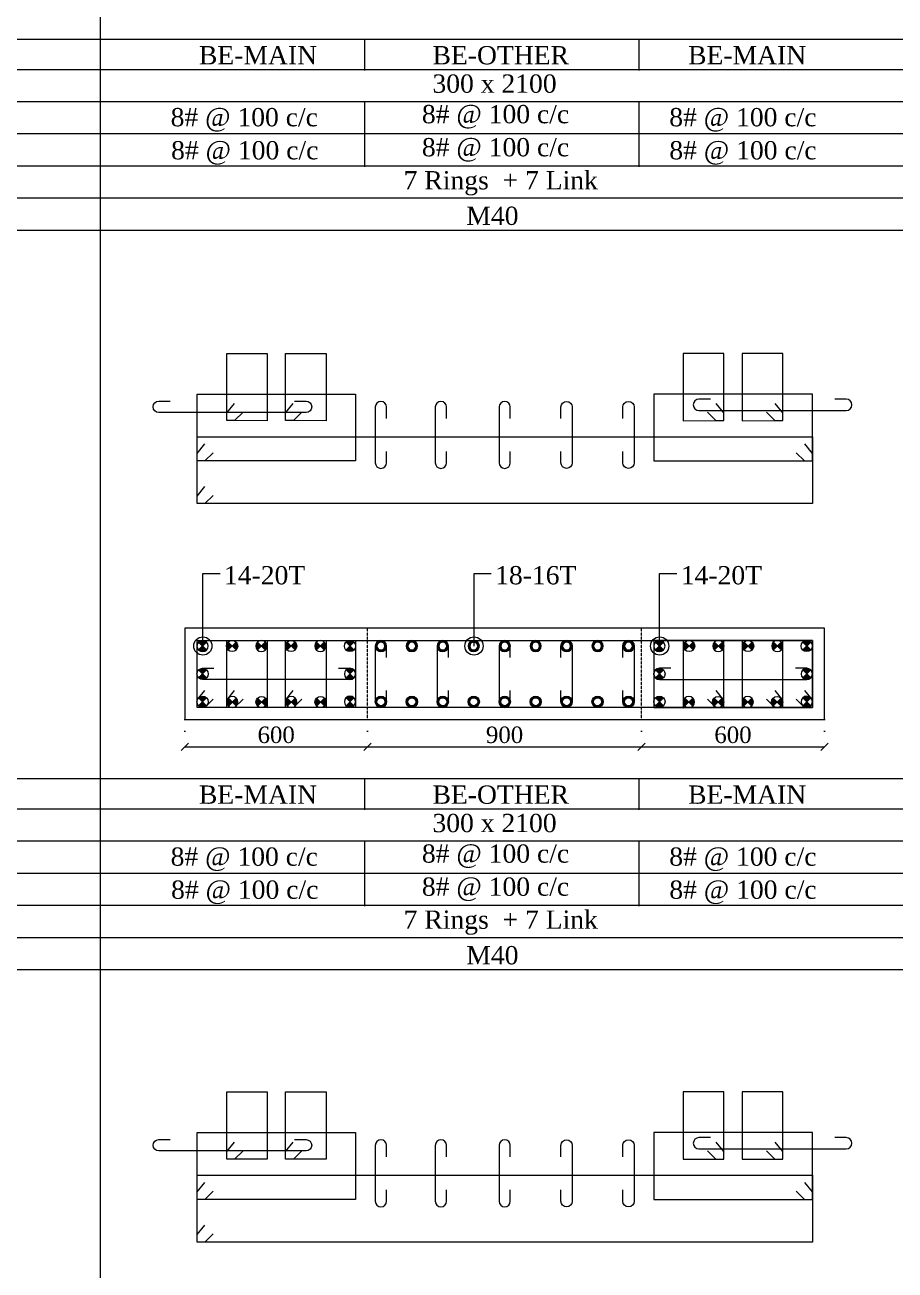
# Model space of a CAD drawing. Header units: millimetres. Extents: x 303 to 27724, y 300 to 68956.
# Drawn here: x 4978 to 7835, y 43688 to 47777 of the extents above; entities that cross this region are included whole.
import ezdxf

# ---------------------------------------------------------------- set-up
doc = ezdxf.new("R2010")
doc.units = ezdxf.units.MM
doc.linetypes.add('( Hidden )', pattern=[0.375, 0.25, -0.125])
doc.linetypes.add('DOT2', pattern=[0.125, 0, -0.125])
doc.layers.get('Defpoints').update_dxf_attribs({"lineweight": 0})
for name, color, linetype, lineweight in [('S-COL. STEEL DIA', 1, 'Continuous', 9), ('S-DIM FOOTING', 7, 'Continuous', 0), ('S-SECTION', 5, 'Continuous', 0), ('S-SECTION MARK', 7, 'Continuous', 0), ('S-SHEET', 7, 'Continuous', 0), ('S-STEEL', 1, 'Continuous', 9), ('S-STEEL-1', 1, 'Continuous', 0), ('S-STEEL-1 C.S.', 106, 'Continuous', 0), ('S-TEXT', 7, 'Continuous', 0)]:
    doc.layers.add(name, color=color, linetype=linetype, lineweight=lineweight)
doc.styles.add('AR', font='ARIALUNI.TTF', dxfattribs={"width": 0.8})
doc.styles.add('S-ROMANS', font='times.ttf')
doc.styles.add('TEXT', font='times.ttf')
doc.dimstyles.new('100', dxfattribs={"dimtxt": 180, "dimasz": 80, "dimexe": 0.18, "dimexo": 0.0625, "dimgap": 1, "dimtad": 1, "dimdec": 0, "dimzin": 0, "dimdsep": 46, "dimtxsty": 'AR', "dimblk": 'DOT', "dimcen": 0.09, "dimse1": 1, "dimse2": 1, "dimclrd": 50, "dimclrt": 256, "dimadec": 0, "dimazin": 0, "dimtfac": 1, "dimtdec": 0, "dimtix": 1, "dimtofl": 0, "dimtmove": 2, "dimatfit": 0, "dimfxl": 1, "dimtolj": 1, "dimtzin": 0, "dimlwd": -1, "dimarcsym": 0})
doc.dimstyles.new('SETU', dxfattribs={"dimtxt": 230, "dimasz": 0.2, "dimexe": 0.1, "dimexo": 0.1, "dimgap": 0.05, "dimtad": 1, "dimdec": 0, "dimzin": 0, "dimdsep": 46, "dimtxsty": 'TEXT', "dimblk": 'OBLIQUE', "dimcen": 0.09, "dimdle": 0.1, "dimclrd": 4, "dimclre": 256, "dimclrt": 256, "dimadec": 1, "dimazin": 0, "dimtfac": 1, "dimtdec": 0, "dimtix": 1, "dimtofl": 0, "dimtmove": 2, "dimatfit": 0, "dimfxl": 1, "dimtolj": 1, "dimtzin": 0, "dimlwd": -1, "dimlwe": -1, "dimarcsym": 1})

# ---------------------------------------------------------------- blocks, each defined once
blk = doc.blocks.new('_Oblique')
at = {"color": 0, "linetype": 'ByBlock', "lineweight": -2}
blk.add_line((-0.5, -0.5), (0.5, 0.5), dxfattribs=at)
blk = doc.blocks.new('*D1980')
at = {"layer": 'Defpoints', "color": 0}
for p in [(5502.6, 45496.1), (6102.6, 45496.1), (6102.6, 45406.2)]:
    blk.add_point(p, dxfattribs=at)
at = {"layer": 'S-DIM FOOTING', "linetype": 'DOT2', "ltscale": 300}
for p, q in [((5502.6, 45495.9), (5502.6, 45406.1)), ((6102.6, 45495.9), (6102.6, 45406.1))]:
    blk.add_line(p, q, dxfattribs=at)
at = {"layer": 'S-DIM FOOTING', "ltscale": 300}
blk.add_line((5502.5, 45406.2), (6102.7, 45406.2), dxfattribs=at)
at = {"layer": 'S-DIM FOOTING', "linetype": 'ByBlock', "xscale": 24, "yscale": 24, "zscale": 24, "rotation": 180}
blk.add_blockref('_Oblique', (5502.6, 45406.2), dxfattribs=at)
at = {"layer": 'S-DIM FOOTING', "linetype": 'ByBlock', "xscale": 24, "yscale": 24, "zscale": 24}
blk.add_blockref('_Oblique', (6102.6, 45406.2), dxfattribs=at)
at = {"layer": 'S-DIM FOOTING', "insert": (5802.6, 45445.7), "char_height": 54, "attachment_point": 5, "style": 'TEXT'}
blk.add_mtext('\\A1;600', dxfattribs=at)
blk = doc.blocks.new('*D1981')
at = {"layer": 'Defpoints', "color": 0}
for p in [(6102.6, 45496.1), (7002.6, 45496.1), (7002.6, 45406.2)]:
    blk.add_point(p, dxfattribs=at)
at = {"layer": 'S-DIM FOOTING', "linetype": 'DOT2', "ltscale": 300}
for p, q in [((6102.6, 45495.9), (6102.6, 45406.1)), ((7002.6, 45495.9), (7002.6, 45406.1))]:
    blk.add_line(p, q, dxfattribs=at)
at = {"layer": 'S-DIM FOOTING', "ltscale": 300}
blk.add_line((6102.5, 45406.2), (7002.7, 45406.2), dxfattribs=at)
at = {"layer": 'S-DIM FOOTING', "linetype": 'ByBlock', "xscale": 24, "yscale": 24, "zscale": 24, "rotation": 180}
blk.add_blockref('_Oblique', (6102.6, 45406.2), dxfattribs=at)
at = {"layer": 'S-DIM FOOTING', "linetype": 'ByBlock', "xscale": 24, "yscale": 24, "zscale": 24}
blk.add_blockref('_Oblique', (7002.6, 45406.2), dxfattribs=at)
at = {"layer": 'S-DIM FOOTING', "insert": (6552.6, 45445.7), "char_height": 54, "attachment_point": 5, "style": 'TEXT'}
blk.add_mtext('\\A1;900', dxfattribs=at)
blk = doc.blocks.new('*D1982')
at = {"layer": 'Defpoints', "color": 0}
for p in [(7002.6, 45496.1), (7602.6, 45496.1), (7602.6, 45406.2)]:
    blk.add_point(p, dxfattribs=at)
at = {"layer": 'S-DIM FOOTING', "linetype": 'DOT2', "ltscale": 300}
for p, q in [((7002.6, 45495.9), (7002.6, 45406.1)), ((7602.6, 45495.9), (7602.6, 45406.1))]:
    blk.add_line(p, q, dxfattribs=at)
at = {"layer": 'S-DIM FOOTING', "ltscale": 300}
blk.add_line((7002.5, 45406.2), (7602.7, 45406.2), dxfattribs=at)
at = {"layer": 'S-DIM FOOTING', "linetype": 'ByBlock', "xscale": 24, "yscale": 24, "zscale": 24, "rotation": 180}
blk.add_blockref('_Oblique', (7002.6, 45406.2), dxfattribs=at)
at = {"layer": 'S-DIM FOOTING', "linetype": 'ByBlock', "xscale": 24, "yscale": 24, "zscale": 24}
blk.add_blockref('_Oblique', (7602.6, 45406.2), dxfattribs=at)
at = {"layer": 'S-DIM FOOTING', "insert": (7302.6, 45445.7), "char_height": 54, "attachment_point": 5, "style": 'TEXT'}
blk.add_mtext('\\A1;600', dxfattribs=at)
blk = doc.blocks.new('*U18')
at = {"layer": 'S-COL. STEEL DIA'}
h = blk.add_hatch(color=256, dxfattribs=at)
h.dxf.hatch_style = 1
h.paths.add_polyline_path([(0, 0), (0, -18.5, 0.198912), (13, -13)])
h.paths.add_polyline_path([(0, 0), (-13, -13, 0.198912), (0, -18.5)])
h.paths.add_polyline_path([(0, 18.5, 0.198912), (-13, 13), (0, 0)])
h.paths.add_polyline_path([(13, 13, 0.198912), (0, 18.5), (0, 0)])
at = {"layer": 'S-COL. STEEL DIA', "lineweight": 5}
for p, q in [((-13, 13), (13, -13)), ((13, 13), (-13, -13))]:
    blk.add_line(p, q, dxfattribs=at)
blk.add_circle((0, 0), 18.5, dxfattribs=at)
blk = doc.blocks.new('_Dot')
at = {"linetype": 'ByBlock', "lineweight": -2}
blk.add_line((-0.5, 0), (-1, 0), dxfattribs=at)
at = {"linetype": 'ByBlock', "const_width": 0.5}
blk.add_lwpolyline([(-0.25, 0, 1), (0.25, 0, 1)], format="xyb", close=True, dxfattribs=at)
blk = doc.blocks.new('*U4')
at = {"layer": 'S-COL. STEEL DIA'}
h = blk.add_hatch(color=256, dxfattribs=at)
h.dxf.hatch_style = 1
h.paths.add_polyline_path([(-18.5, 0, 1), (18.5, 0, 1)])
h.paths.add_polyline_path([(13, 0, -1), (-13, 0, -1)], flags=16)
at = {"layer": 'S-COL. STEEL DIA', "lineweight": 5}
for radius in [18.5, 13]:
    blk.add_circle((0, 0), radius, dxfattribs=at)

msp = doc.modelspace()

# ---------------------------------------------------------------- linework, layer by layer
at = {"layer": 'S-SECTION', "elevation": -0.5}
msp.add_lwpolyline([(7602.6, 45496.1), (7602.6, 45796.1), (5502.6, 45796.1), (5502.6, 45496.1)], close=True, dxfattribs=at)
at = {"layer": 'S-SHEET'}
for p, q in [((5224.3, 68956, -1.8), (5224.3, 299.8, -1.3)), ((303, 47730.6, 7.2), (27724.1, 47730.6, 7.2)), ((6092.9, 47727.5, -1.4), (6092.9, 47627.9, -1.4)), ((6992.9, 47727.5, -1.4), (6992.9, 47627.9, -1.4)), ((303, 47631.1, -0.8), (27724.1, 47631.1, -0.8)), ((303, 47525.9, -0.8), (27724.1, 47525.9, -0.8)), ((303, 47525.9, -0.8), (27724.1, 47525.9, -0.8)), ((6092.9, 47522.7, -1.4), (6092.9, 47311.4, -1.4)), ((6992.9, 47522.7, -1.4), (6992.9, 47311.4, -1.4)), ((303, 47420.1, -0.8), (27724.1, 47420.1, -0.8)), ((303, 47314.6, -0.8), (27724.1, 47314.6, -0.8)), ((303, 47209, -0.8), (27724.1, 47209, -0.8)), ((303, 45302.6, 7.2), (27724.1, 45302.6, 7.2)), ((6092.9, 45299.4, -1.4), (6092.9, 45199.9, -1.4)), ((6992.9, 45299.4, -1.4), (6992.9, 45199.9, -1.4)), ((303, 45203, -0.8), (27724.1, 45203, -0.8)), ((303, 45097.8, -0.8), (27724.1, 45097.8, -0.8)), ((303, 45097.8, -0.8), (27724.1, 45097.8, -0.8)), ((6092.9, 45094.7, -1.4), (6092.9, 44883.4, -1.4)), ((6992.9, 45094.7, -1.4), (6992.9, 44883.4, -1.4)), ((303, 44992, -0.8), (27724.1, 44992, -0.8)), ((303, 44886.5, -0.8), (27724.1, 44886.5, -0.8)), ((303, 44781, -0.8), (27724.1, 44781, -0.8))]:
    msp.add_line(p, q, dxfattribs=at)
at = {"layer": 'S-SHEET', "color": 0}
for p, q in [((303, 47103.5, -0.8), (27724.1, 47103.5, -0.8)), ((303, 44675.5, -0.8), (27724.1, 44675.5, -0.8))]:
    msp.add_line(p, q, dxfattribs=at)
at = {"layer": 'S-STEEL', "color": 3}
for points, elevation in [([(5863.2, 46541.5), (5900.9, 46541.5, -1), (5900.9, 46504.6), (5417, 46504.6, -1), (5417, 46541.5), (5454.3, 46541.5)], -1.2), ([(6165, 46484.9), (6165, 46522.6, 1), (6128.1, 46522.6), (6128.1, 46339.5, 1), (6165, 46339.5), (6165, 46376.7)], -0.9), ([(6361.8, 46484.9), (6361.8, 46522.6, 1), (6324.9, 46522.6), (6324.9, 46339.5, 1), (6361.8, 46339.5), (6361.8, 46376.7)], -0.9), ([(6571.4, 46484.9), (6571.4, 46522.6, 1), (6534.5, 46522.6), (6534.5, 46339.5, 1), (6571.4, 46339.5), (6571.4, 46376.7)], -0.9), ([(6737.7, 46484.9), (6737.7, 46522.6, -1), (6774.6, 46522.6), (6774.6, 46339.5, -1), (6737.7, 46339.5), (6737.7, 46376.7)], -0.9), ([(6941, 46484.9), (6941, 46522.6, -1), (6977.9, 46522.6), (6977.9, 46339.5, -1), (6941, 46339.5), (6941, 46376.7)], -0.9), ([(7228.2, 46548.1), (7190.5, 46548.1, 1), (7190.5, 46511.2), (7674.4, 46511.2, 1), (7674.4, 46548.1), (7637.2, 46548.1)], -0.9), ([(6165, 45699.9), (6165, 45737.6, 1), (6128.1, 45737.6), (6128.1, 45554.5, 1), (6165, 45554.5), (6165, 45591.7)], -0.9), ([(6368.2, 45699.9), (6368.2, 45737.6, 1), (6331.3, 45737.6), (6331.3, 45554.5, 1), (6368.2, 45554.5), (6368.2, 45591.7)], -0.9), ([(6571.4, 45699.9), (6571.4, 45737.6, 1), (6534.5, 45737.6), (6534.5, 45554.5, 1), (6571.4, 45554.5), (6571.4, 45591.7)], -0.9), ([(6737.7, 45699.9), (6737.7, 45737.6, -1), (6774.6, 45737.6), (6774.6, 45554.5, -1), (6737.7, 45554.5), (6737.7, 45591.7)], -0.9), ([(6941, 45699.9), (6941, 45737.6, -1), (6977.9, 45737.6), (6977.9, 45554.5, -1), (6941, 45554.5), (6941, 45591.7)], -0.9), ([(6007.2, 45664.5), (6044.9, 45664.5, -1), (6044.9, 45627.6), (5561, 45627.6, -1), (5561, 45664.5), (5598.3, 45664.5)], -0.9), ([(7098.8, 45664.5), (7061, 45664.5, 1), (7061, 45627.6), (7544.9, 45627.6, 1), (7544.9, 45664.5), (7507.7, 45664.5)], -0.9), ([(7228.2, 44123.2), (7190.5, 44123.2, 1), (7190.5, 44086.3), (7674.4, 44086.3, 1), (7674.4, 44123.2), (7637.2, 44123.2)], 7.8), ([(5863.2, 44116.6), (5900.9, 44116.6, -1), (5900.9, 44079.7), (5417, 44079.7, -1), (5417, 44116.6), (5454.3, 44116.6)], 7.4), ([(6165, 44060), (6165, 44097.7, 1), (6128.1, 44097.7), (6128.1, 43914.6, 1), (6165, 43914.6), (6165, 43951.8)], 7.8), ([(6361.8, 44060), (6361.8, 44097.7, 1), (6324.9, 44097.7), (6324.9, 43914.6, 1), (6361.8, 43914.6), (6361.8, 43951.8)], 7.8), ([(6571.4, 44060), (6571.4, 44097.7, 1), (6534.5, 44097.7), (6534.5, 43914.6, 1), (6571.4, 43914.6), (6571.4, 43951.8)], 7.8), ([(6737.7, 44060), (6737.7, 44097.7, -1), (6774.6, 44097.7), (6774.6, 43914.6, -1), (6737.7, 43914.6), (6737.7, 43951.8)], 7.8), ([(6941, 44060), (6941, 44097.7, -1), (6977.9, 44097.7), (6977.9, 43914.6, -1), (6941, 43914.6), (6941, 43951.8)], 7.8)]:
    msp.add_lwpolyline(points, format="xyb", dxfattribs=dict(at, elevation=elevation))
at = {"layer": 'S-STEEL', "color": 1}
for points, elevation in [([(5596.1, 46232.4), (5568.6, 46205.1), (5542.6, 46205.1), (5542.6, 46425.1), (7563.4, 46425.1), (7563.4, 46205.1), (5542.6, 46205.1), (5542.6, 46230.1), (5567.8, 46261)], -0.5), ([(5596.1, 45563.4), (5568.6, 45536.1), (5542.6, 45536.1), (5542.6, 45756.1), (7563.4, 45756.1), (7563.4, 45536.1), (5542.6, 45536.1), (5542.6, 45561.1), (5567.8, 45592)], -0.5), ([(5596.1, 43807.5), (5568.6, 43780.1), (5542.6, 43780.1), (5542.6, 44000.1), (7563.4, 44000.1), (7563.4, 43780.1), (5542.6, 43780.1), (5542.6, 43805.2), (5567.8, 43836)], 8.2)]:
    msp.add_lwpolyline(points, dxfattribs=dict(at, elevation=elevation))
at = {"layer": 'S-STEEL-1', "color": 41}
for points, elevation in [([(5693.7, 46505.2), (5666.2, 46477.9), (5640.1, 46477.9), (5640.1, 46698.4), (5772.9, 46698.1), (5772.9, 46477.6), (5640.1, 46477.9), (5640.1, 46502.9), (5665.3, 46533.8)], -0.9), ([(5887.2, 46505.2), (5859.7, 46477.9), (5833.7, 46477.9), (5833.7, 46698.4), (5966.4, 46698.1), (5966.4, 46477.6), (5833.7, 46477.9), (5833.7, 46502.9), (5858.9, 46533.8)], -0.9), ([(7218.7, 46505.2), (7246.2, 46477.9), (7272.3, 46477.9), (7272.3, 46698.4), (7139.5, 46698.1), (7139.5, 46477.6), (7272.3, 46477.9), (7272.3, 46502.9), (7247.1, 46533.8)], -0.9), ([(7412.3, 46505.2), (7439.8, 46477.9), (7465.8, 46477.9), (7465.8, 46698.4), (7333.1, 46698.1), (7333.1, 46477.6), (7465.8, 46477.9), (7465.8, 46502.9), (7440.6, 46533.8)], -0.9), ([(5693.7, 45562.6), (5666.2, 45535.3), (5640.1, 45535.3), (5640.1, 45755.8), (5772.9, 45755.5), (5772.9, 45535), (5640.1, 45535.3), (5640.1, 45560.3), (5665.3, 45591.2)], -0.9), ([(5887.2, 45562.6), (5859.7, 45535.3), (5833.7, 45535.3), (5833.7, 45755.8), (5966.4, 45755.5), (5966.4, 45535), (5833.7, 45535.3), (5833.7, 45560.3), (5858.9, 45591.2)], -0.9), ([(7218.7, 45562.6), (7246.2, 45535.3), (7272.3, 45535.3), (7272.3, 45755.8), (7139.5, 45755.5), (7139.5, 45535), (7272.3, 45535.3), (7272.3, 45560.3), (7247.1, 45591.2)], -0.9), ([(7412.3, 45562.6), (7439.8, 45535.3), (7465.8, 45535.3), (7465.8, 45755.8), (7333.1, 45755.5), (7333.1, 45535), (7465.8, 45535.3), (7465.8, 45560.3), (7440.6, 45591.2)], -0.9), ([(5693.7, 44080.3), (5666.2, 44053), (5640.1, 44053), (5640.1, 44273.5), (5772.9, 44273.2), (5772.9, 44052.7), (5640.1, 44053), (5640.1, 44078), (5665.3, 44108.8)], 7.8), ([(5887.2, 44080.3), (5859.7, 44053), (5833.7, 44053), (5833.7, 44273.5), (5966.4, 44273.2), (5966.4, 44052.7), (5833.7, 44053), (5833.7, 44078), (5858.9, 44108.8)], 7.8), ([(7218.7, 44080.3), (7246.2, 44053), (7272.3, 44053), (7272.3, 44273.5), (7139.5, 44273.2), (7139.5, 44052.7), (7272.3, 44053), (7272.3, 44078), (7247.1, 44108.8)], 7.8), ([(7412.3, 44080.3), (7439.8, 44053), (7465.8, 44053), (7465.8, 44273.5), (7333.1, 44273.2), (7333.1, 44052.7), (7465.8, 44053), (7465.8, 44078), (7440.6, 44108.8)], 7.8)]:
    msp.add_lwpolyline(points, dxfattribs=dict(at, elevation=elevation))
at = {"layer": 'S-STEEL-1', "color": 6}
for points, elevation in [([(5596.1, 46372.5), (5568.6, 46345.2), (5542.6, 46345.2), (5542.6, 46565.2), (6063.4, 46565.2), (6063.4, 46345.2), (5542.6, 46345.2), (5542.6, 46370.2), (5567.8, 46401.1)], -0.9), ([(7509.8, 46372.5), (7537.4, 46345.2), (7563.4, 46345.2), (7563.4, 46565.2), (7042.6, 46565.2), (7042.6, 46345.2), (7563.4, 46345.2), (7563.4, 46370.2), (7538.2, 46401.1)], -0.9), ([(5596.1, 45563.4), (5568.6, 45536.1), (5542.6, 45536.1), (5542.6, 45756.1), (6063.4, 45756.1), (6063.4, 45536.1), (5542.6, 45536.1), (5542.6, 45561.1), (5567.8, 45592)], -0.9), ([(7509.8, 45563.4), (7537.4, 45536.1), (7563.4, 45536.1), (7563.4, 45756.1), (7042.6, 45756.1), (7042.6, 45536.1), (7563.4, 45536.1), (7563.4, 45561.1), (7538.2, 45592)], -0.9), ([(5596.1, 43947.6), (5568.6, 43920.2), (5542.6, 43920.2), (5542.6, 44140.2), (6063.4, 44140.2), (6063.4, 43920.2), (5542.6, 43920.2), (5542.6, 43945.3), (5567.8, 43976.1)], 7.8), ([(7509.8, 43947.6), (7537.4, 43920.2), (7563.4, 43920.2), (7563.4, 44140.2), (7042.6, 44140.2), (7042.6, 43920.2), (7563.4, 43920.2), (7563.4, 43945.3), (7538.2, 43976.1)], 7.8)]:
    msp.add_lwpolyline(points, dxfattribs=dict(at, elevation=elevation))
at = {"layer": 'S-STEEL-1 C.S.', "color": 8, "linetype": '( Hidden )'}
for p, q in [((6102.6, 45496.1, -0.5), (6102.6, 45796.1, -0.5)), ((7002.6, 45496.1, -0.9), (7002.6, 45796.1, -0.9))]:
    msp.add_line(p, q, dxfattribs=at)

# ---------------------------------------------------------------- block references
at = {"layer": 'S-COL. STEEL DIA', "xscale": -1}
for name, p, rotation in [('*U18', (5561, 45737.6, -0.9), 180), ('*U18', (5753.9, 45737.6, -0.9), 90.19403361430271), ('*U18', (5947.5, 45737.6, -0.9), 90.19403361430271), ('*U4', (6146.5, 45737.6, -0.9), 180), ('*U4', (6248.1, 45737.6, -0.9), 180), ('*U4', (6349.7, 45737.6, -0.9), 180), ('*U4', (6451.4, 45737.6, -0.9), 180), ('*U4', (6553, 45737.6, -0.9), 180), ('*U4', (6654.6, 45737.6, -0.9), 180), ('*U4', (6756.2, 45737.6, -0.9), 180), ('*U4', (6857.8, 45737.6, -0.9), 180), ('*U4', (6959.4, 45737.6, -0.9), 180), ('*U18', (7061, 45737.6, -0.9), 180), ('*U18', (7254.6, 45737.6, -0.9), 89.80596638569695), ('*U18', (7448.1, 45737.6, -0.9), 89.80596638569695), ('*U18', (5658.6, 45553.7, -0.9), 270.1940336143028), ('*U18', (5852.1, 45553.7, -0.9), 270.1940336143028), ('*U18', (7157.6, 45553.7, -0.9), 269.8059663856972), ('*U18', (7351.2, 45553.7, -0.9), 269.8059663856972)]:
    msp.add_blockref(name, p, dxfattribs=dict(at, rotation=rotation))
at = {"layer": 'S-COL. STEEL DIA'}
for p, rotation in [((5657.8, 45737.6, -0.9), 270.194033614303), ((5851.4, 45737.6, -0.9), 270.194033614303), ((6044.9, 45737.6, -0.9), 180), ((7158.4, 45737.6, -0.9), 269.8059663856972), ((7352, 45737.6, -0.9), 269.8059663856972), ((7544.9, 45737.6, -0.9), 180), ((5754.7, 45553.7, -0.9), 90.19403361430281), ((5948.3, 45553.7, -0.9), 90.19403361430281), ((7253.8, 45553.7, -0.9), 89.80596638569716), ((7447.4, 45553.7, -0.9), 89.80596638569716)]:
    msp.add_blockref('*U18', p, dxfattribs=dict(at, rotation=rotation))
for name, p in [('*U18', (5561, 45646.1, -0.9)), ('*U18', (7061, 45646.1, -0.9)), ('*U18', (5561, 45554.5, -0.9)), ('*U4', (6146.5, 45554.5, -0.9)), ('*U4', (6248.1, 45554.5, -0.9)), ('*U4', (6349.7, 45554.5, -0.9)), ('*U4', (6451.4, 45554.5, -0.9)), ('*U4', (6553, 45554.5, -0.9)), ('*U4', (6654.6, 45554.5, -0.9)), ('*U4', (6756.2, 45554.5, -0.9)), ('*U4', (6857.8, 45554.5, -0.9)), ('*U4', (6959.4, 45554.5, -0.9)), ('*U18', (7061, 45554.5, -0.9))]:
    msp.add_blockref(name, p, dxfattribs=at)
at = {"layer": 'S-COL. STEEL DIA', "xscale": -1}
for p in [(6044.9, 45646.1, -0.9), (7544.9, 45646.1, -0.9), (6044.9, 45554.5, -0.9), (7544.9, 45554.5, -0.9)]:
    msp.add_blockref('*U18', p, dxfattribs=at)

# ---------------------------------------------------------------- texts
at = {"layer": 'S-TEXT', "style": 'S-ROMANS'}
for s, p in [('BE-MAIN ', (5549, 47647.7, -1.4)), ('BE-OTHER', (6316, 47647.7, -1.4)), ('BE-MAIN ', (7155.2, 47647.7, -1.4)), ('300 x 2100', (6315.7, 47554.5, -1.4)), ('8# @ 100 c/c', (6281, 47454.2, -1.4)), ('8# @ 100 c/c', (5456, 47444.2, -1.4)), ('8# @ 100 c/c', (7093.2, 47444.2, -1.4)), ('8# @ 100 c/c', (5457.5, 47335.6, -1.4)), ('8# @ 100 c/c', (6281, 47345.6, -1.4)), ('8# @ 100 c/c', (7093.5, 47335.6, -1.4)), ('7 Rings  + 7 Link', (6221.2, 47237.1, -1.4)), ('M40', (6427.1, 47120.4, -1.4)), ('BE-MAIN ', (5549, 45219.6, -1.4)), ('BE-OTHER', (6316, 45219.6, -1.4)), ('BE-MAIN ', (7155.2, 45219.6, -1.4)), ('300 x 2100', (6315.7, 45126.4, -1.4)), ('8# @ 100 c/c', (5456, 45016.1, -1.4)), ('8# @ 100 c/c', (6281, 45026.1, -1.4)), ('8# @ 100 c/c', (7093.2, 45016.1, -1.4)), ('8# @ 100 c/c', (5457.5, 44907.5, -1.4)), ('8# @ 100 c/c', (6281, 44917.5, -1.4)), ('8# @ 100 c/c', (7093.5, 44907.5, -1.4)), ('7 Rings  + 7 Link', (6221.2, 44809.1, -1.4)), ('M40', (6427.1, 44692.3, -1.4))]:
    msp.add_text(s, height=60, dxfattribs=at).set_placement(p)
at = {"layer": 'S-TEXT', "color": 7, "style": 'TEXT'}
for s, p in [('14-20T', (5631.1, 45940.1, -0.9)), ('18-16T', (6521.5, 45940.1, -0.9)), ('14-20T', (7131.1, 45940.1, -0.9))]:
    msp.add_text(s, height=60, dxfattribs=at).set_placement(p)

# ---------------------------------------------------------------- dimensions: what is measured, and where the dimension line sits
at = {"layer": 'S-DIM FOOTING', "ltscale": 300}
for base, p1, p2, picture, middle in [((6102.6, 45406.2, -0.9), (5502.6, 45496.1, -0.5), (6102.6, 45496.1, -0.5), '*D1980', (5802.6, 45445.7, -0.9)), ((7002.6, 45406.2, -0.9), (6102.6, 45496.1, -0.5), (7002.6, 45496.1, -0.9), '*D1981', (6552.6, 45445.7, -0.9)), ((7602.6, 45406.2, -1.2), (7002.6, 45496.1, -0.9), (7602.6, 45496.1, -0.5), '*D1982', (7302.6, 45445.7, -1.2))]:
    dim = msp.add_linear_dim(base=base, p1=p1, p2=p2, angle=180, dimstyle='SETU', override={"dimscale": 1.2, "dimtxt": 45, "dimasz": 20, "dimgap": 10, "dimblk1": 'Oblique', "dimblk2": 'Oblique', "dimsah": 1, "dimclrd": 256, "dimarcsym": 1}, dxfattribs=at)
    dim.commit()
    dim.dimension.update_dxf_attribs({"geometry": picture, "text_midpoint": middle})

# ---------------------------------------------------------------- leaders
at = {"layer": 'S-SECTION MARK'}
for points in [[(5561.8, 45737.6, -0.5), (5561.8, 45976, -0.5), (5618.2, 45976, -0.5)], [(6452.2, 45737.6, -0.5), (6452.2, 45976, -0.5), (6508.6, 45976, -0.5)], [(7061.8, 45737.6, -0.5), (7061.8, 45976, -0.5), (7118.3, 45976, -0.5)]]:
    msp.add_leader(points, dimstyle='100', override={"dimasz": 60, "dimtad": 0, "dimclrd": 256, "dimldrblk": 'DotBlank', "dimfxl": 50, "dimfxlon": 1, "dimarcsym": 1}, dxfattribs=at)

doc.saveas('drawing.dxf')
